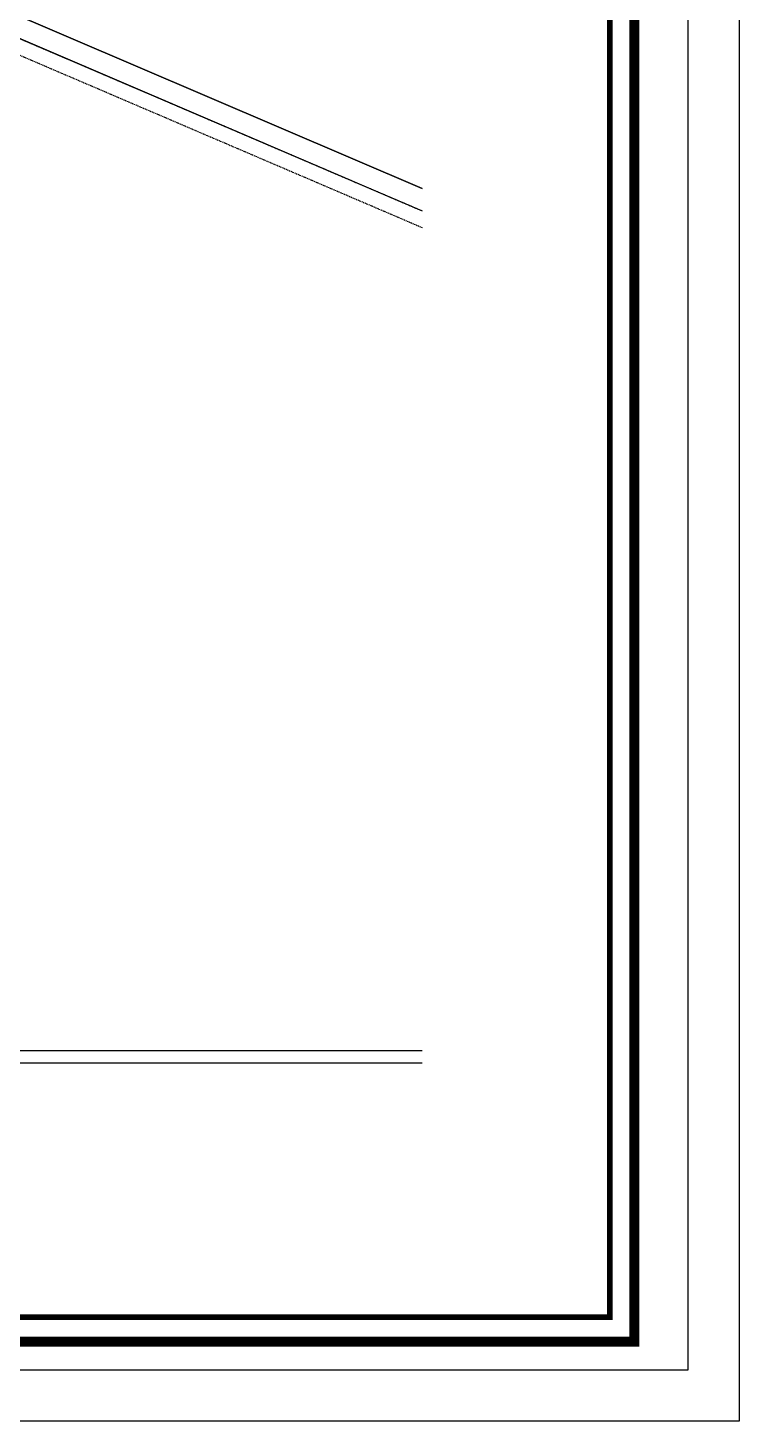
# Model space of a CAD drawing. Header units: millimetres. Extents: x 3465 to 16925, y -924 to 1134.
# Drawn here: x 5817 to 6512, y -924 to 439 of the extents above; entities that cross this region are included whole.
import ezdxf

# ---------------------------------------------------------------- set-up
doc = ezdxf.new("R2010")
doc.units = ezdxf.units.MM
doc.linetypes.add('DASHED2', pattern=[0.375, 0.25, -0.125])
for name, color, linetype in [('14.022_PLAN_+51.00$0$YPM_GRN_1', 103, 'Continuous'), ('151203_base_aks$0$A-Akslar', 7, 'Continuous'), ('A_LPG_PLAN', 7, 'Continuous')]:
    doc.layers.add(name, color=color, linetype=linetype)
doc.layers.add('A_ALAN_BRUT', color=30, linetype='Continuous', lineweight=9, plot=False)
doc.layers.add('A_ALAN_NET', color=252, linetype='Continuous', plot=False)
doc.layers.add('Auto-Antet', color=7, linetype='Continuous', lineweight=13)

msp = doc.modelspace()

# ---------------------------------------------------------------- linework, layer by layer
for points in [[(3465.083, 1133.598), (6512.469, 1133.598), (6512.469, -923.695), (3465.083, -923.695)], [(3515.083, 1083.598), (6462.469, 1083.598), (6462.469, -873.695), (3515.083, -873.695)]]:
    msp.add_lwpolyline(points, close=True)
at = {"layer": '14.022_PLAN_+51.00$0$YPM_GRN_1', "ltscale": 0.1}
msp.add_line((4969.775, 788.8), (6202.8, 260.361), dxfattribs=at)
for points in [[(4969.741, 788.8), (6202.8, 260.351)], [(4969.776, 788.8), (6202.8, 260.361)], [(5020.528, 788.8), (6202.8, 282.112)]]:
    msp.add_lwpolyline(points, dxfattribs=at)
at = {"layer": '151203_base_aks$0$A-Akslar', "color": 20}
for points in [[(6202.8, -561.382), (3727.58, -561.382)], [(6202.8, -573.382), (3727.58, -573.382)]]:
    msp.add_lwpolyline(points, dxfattribs=at)
at = {"layer": 'A_ALAN_BRUT'}
msp.add_lwpolyline([(6202.8, 260.359), (4969.745, 788.8)], dxfattribs=at)
at = {"layer": 'A_ALAN_NET'}
msp.add_lwpolyline([(6202.8, 282.112), (5020.528, 788.8)], dxfattribs=at)
at = {"layer": 'A_LPG_PLAN', "linetype": 'DASHED2', "ltscale": 5}
for points in [[(4931.697, 788.8), (6202.8, 244.042)], [(4969.776, 788.8), (6202.8, 260.361)]]:
    msp.add_lwpolyline(points, dxfattribs=at)
at = {"layer": 'Auto-Antet', "color": 1}
for points, const_width in [([(6410.108, 1055.821), (3613.567, 1055.821), (3613.567, -845.917), (6410.108, -845.917)], 9.899), ([(6386.068, 1031.78), (3637.608, 1031.78), (3637.608, -821.877), (6386.068, -821.877)], 5.657)]:
    msp.add_lwpolyline(points, close=True, dxfattribs=dict(at, const_width=const_width))

doc.saveas('drawing.dxf')
